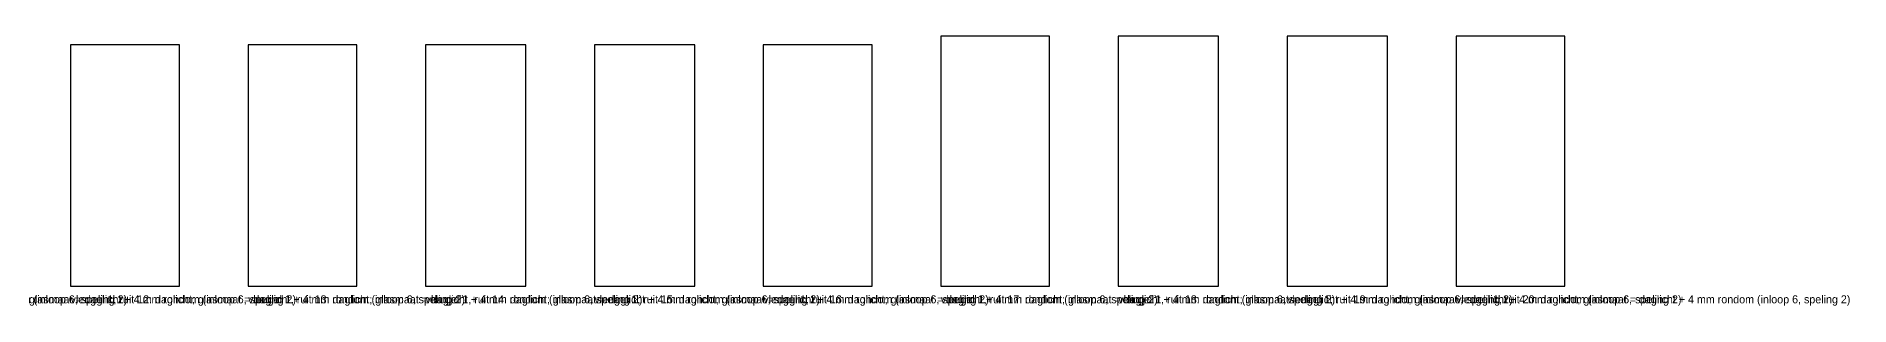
# Model space of a CAD drawing. Header units: millimetres. Extents: x 0 to 6438, y -34 to 437.
# Drawn here: x 3266 to 6438, y -34 to 437 of the extents above; entities that cross this region are included whole.
import ezdxf

# ---------------------------------------------------------------- set-up
doc = ezdxf.new("R2010")
doc.units = ezdxf.units.MM

msp = doc.modelspace()

# ---------------------------------------------------------------- linework, layer by layer
at = {"layer": 'DAGLICHT'}
for p, q in [((3516, 422.2), (3325.5, 422.2)), ((3325.5, 422.2), (3325.5, 0)), ((3516, 0), (3516, 422.2)), ((3826.5, 422.2), (3636, 422.2)), ((3636, 422.2), (3636, 0)), ((3826.5, 0), (3826.5, 422.2)), ((4122, 422.2), (3946.5, 422.2)), ((3946.5, 422.2), (3946.5, 0)), ((4122, 0), (4122, 422.2)), ((4417.5, 422.2), (4242, 422.2)), ((4242, 422.2), (4242, 0)), ((4417.5, 0), (4417.5, 422.2)), ((4728, 422.2), (4537.5, 422.2)), ((4537.5, 422.2), (4537.5, 0)), ((4728, 0), (4728, 422.2)), ((5038.5, 437.2), (4848, 437.2)), ((4848, 437.2), (4848, 0)), ((5038.5, 0), (5038.5, 437.2)), ((5334, 437.2), (5158.5, 437.2)), ((5158.5, 437.2), (5158.5, 0)), ((5334, 0), (5334, 437.2)), ((5629.5, 437.2), (5454, 437.2)), ((5454, 437.2), (5454, 0)), ((5629.5, 0), (5629.5, 437.2)), ((5940, 437.2), (5749.5, 437.2)), ((5749.5, 437.2), (5749.5, 0)), ((5940, 0), (5940, 437.2)), ((3325.5, 0), (3516, 0)), ((3636, 0), (3826.5, 0)), ((3946.5, 0), (4122, 0)), ((4242, 0), (4417.5, 0)), ((4537.5, 0), (4728, 0)), ((4848, 0), (5038.5, 0)), ((5158.5, 0), (5334, 0)), ((5454, 0), (5629.5, 0)), ((5749.5, 0), (5940, 0))]:
    msp.add_line(p, q, dxfattribs=at)

# ---------------------------------------------------------------- texts
at = {"layer": 'TEKST'}
for s, p in [('vleugel 1, ruit 10: daglicht; glasmaat = daglicht + 4 mm rondom (inloop 6, speling 2)', (2734.5, -30)), ('vleugel 1, ruit 11: daglicht; glasmaat = daglicht + 4 mm rondom (inloop 6, speling 2)', (3030, -30)), ('vleugel 1, ruit 12: daglicht; glasmaat = daglicht + 4 mm rondom (inloop 6, speling 2)', (3325.5, -30)), ('vleugel 1, ruit 13: daglicht; glasmaat = daglicht + 4 mm rondom (inloop 6, speling 2)', (3636, -30)), ('vleugel 1, ruit 14: daglicht; glasmaat = daglicht + 4 mm rondom (inloop 6, speling 2)', (3946.5, -30)), ('vleugel 1, ruit 15: daglicht; glasmaat = daglicht + 4 mm rondom (inloop 6, speling 2)', (4242, -30)), ('vleugel 1, ruit 16: daglicht; glasmaat = daglicht + 4 mm rondom (inloop 6, speling 2)', (4537.5, -30)), ('vleugel 1, ruit 17: daglicht; glasmaat = daglicht + 4 mm rondom (inloop 6, speling 2)', (4848, -30)), ('vleugel 1, ruit 18: daglicht; glasmaat = daglicht + 4 mm rondom (inloop 6, speling 2)', (5158.5, -30)), ('vleugel 1, ruit 19: daglicht; glasmaat = daglicht + 4 mm rondom (inloop 6, speling 2)', (5454, -30)), ('vleugel 1, ruit 20: daglicht; glasmaat = daglicht + 4 mm rondom (inloop 6, speling 2)', (5749.5, -30))]:
    msp.add_text(s, height=14, dxfattribs=at).set_placement(p)

doc.saveas('drawing.dxf')
